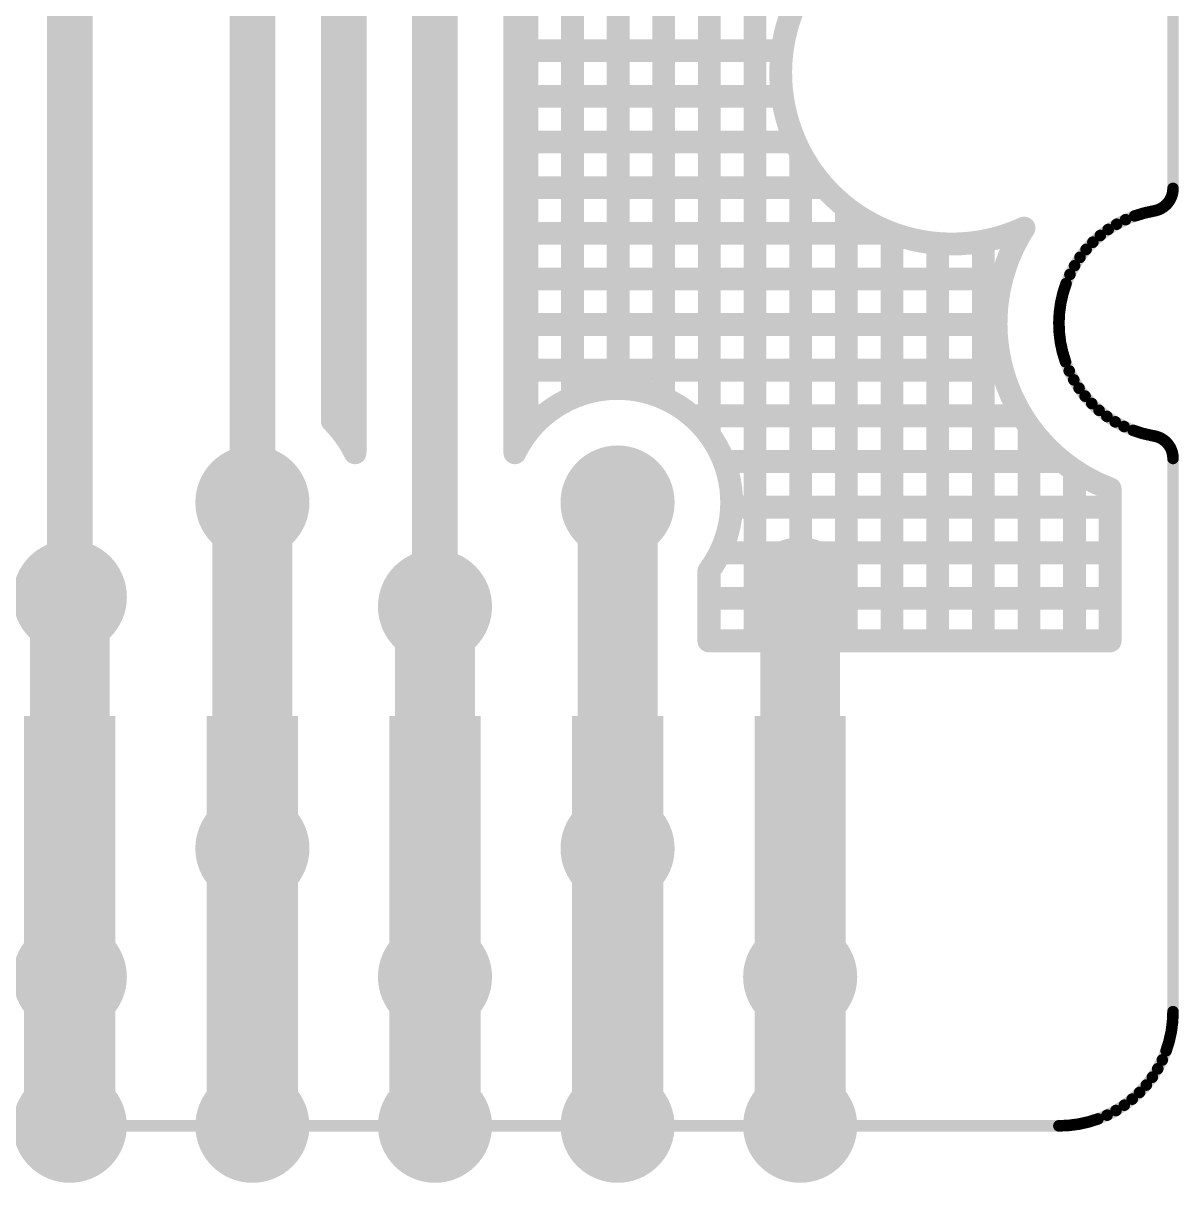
# Model space of a CAD drawing. Header units: millimetres. Extents: x 2479 to 2803, y 2230 to 2386.
# Drawn here: x 2635.86 to 2640.92, y 2288.17 to 2293.25 of the extents above; entities that cross this region are included whole.
import ezdxf

# ---------------------------------------------------------------- set-up
doc = ezdxf.new("R2010")
doc.units = ezdxf.units.MM
doc.layers.add('LAYER_23', color=9, linetype='Continuous')

# ---------------------------------------------------------------- blocks, each defined once
blk = doc.blocks.new('RECTANGLE_8')
blk.add_solid([(-0.2, 0.9), (0.2, 0.9), (-0.2, -0.9), (0.2, -0.9)])
blk = doc.blocks.new('ROUND_2')
at = {"const_width": 0.25}
blk.add_lwpolyline([(-0.125, 0, 1), (0.125, 0, 1)], format="xyb", close=True, dxfattribs=at)
blk = doc.blocks.new('ROUND_3')
at = {"const_width": 0.251}
blk.add_lwpolyline([(-0.1255, 0, 1), (0.1255, 0, 1)], format="xyb", close=True, dxfattribs=at)
blk = doc.blocks.new('ROUND_20')
at = {"const_width": 0.175}
blk.add_lwpolyline([(-0.0875, 0, 1), (0.0875, 0, 1)], format="xyb", close=True, dxfattribs=at)
blk = doc.blocks.new('ROUND_17')
at = {"const_width": 0.1}
blk.add_lwpolyline([(-0.05, 0, 1), (0.05, 0, 1)], format="xyb", close=True, dxfattribs=at)
blk = doc.blocks.new('ROUND_13')
at = {"const_width": 0.05}
blk.add_lwpolyline([(-0.025, 0, 1), (0.025, 0, 1)], format="xyb", close=True, dxfattribs=at)
blk = doc.blocks.new('ROUND_4')
at = {"const_width": 0.0254}
blk.add_lwpolyline([(-0.0127, 0, 1), (0.0127, 0, 1)], format="xyb", close=True, dxfattribs=at)

msp = doc.modelspace()

# ---------------------------------------------------------------- linework, layer by layer
at = {"layer": 'LAYER_23'}
for points, const_width in [([(2639.0674, 2290.5401), (2639.0674, 2301.3036)], 0.1), ([(2638.0674, 2291.4491), (2638.0674, 2299.4411)], 0.1), ([(2638.8674, 2291.4432), (2638.8674, 2299.3152)], 0.1), ([(2638.2674, 2291.6054), (2638.2674, 2299.2322)], 0.1), ([(2638.4674, 2291.6463), (2638.4674, 2299.1699)], 0.1), ([(2638.6674, 2291.6035), (2638.6674, 2299.1921)], 0.1), ([(2637.2674, 2291.4431), (2637.2674, 2297.9121)], 0.1), ([(2637.6651, 2290.69), (2637.6651, 2297.668)], 0.2), ([(2637.3151, 2297.668), (2637.3151, 2291.3643)], 0.1), ([(2638.0151, 2291.3643), (2638.0151, 2297.668)], 0.1), ([(2636.0651, 2290.7322), (2636.0651, 2294.8394)], 0.2), ([(2640.8988, 2292.5228), (2640.8988, 2294.8331)], 0.0508), ([(2636.8651, 2291.1464), (2636.8651, 2294.2464)], 0.2), ([(2637.2151, 2291.5035), (2637.2151, 2294.2464)], 0.1), ([(2639.2316, 2293.3028), (2639.2183, 2293.2661)], 0.1), ([(2639.2069, 2293.2288), (2639.1975, 2293.1909)], 0.1), ([(2639.2183, 2293.2661), (2639.2069, 2293.2288)], 0.1), ([(2639.1975, 2293.1909), (2639.1901, 2293.1526)], 0.1), ([(2637.3151, 2293.1263), (2637.2151, 2293.1263)], 0.1), ([(2637.3151, 2293.1263), (2637.2151, 2293.1263)], 0.1), ([(2639.1864, 2293.1263), (2638.0151, 2293.1263)], 0.1), ([(2639.1864, 2293.1263), (2638.0151, 2293.1263)], 0.1), ([(2639.1901, 2293.1526), (2639.1847, 2293.1139)], 0.1), ([(2639.1813, 2293.075), (2639.1799, 2293.036)], 0.1), ([(2639.1847, 2293.1139), (2639.1813, 2293.075)], 0.1), ([(2639.1799, 2293.036), (2639.1806, 2292.997)], 0.1), ([(2639.1806, 2292.997), (2639.1833, 2292.958)], 0.1), ([(2637.3151, 2292.9263), (2637.2151, 2292.9263)], 0.1), ([(2637.3151, 2292.9263), (2637.2151, 2292.9263)], 0.1), ([(2639.1871, 2292.9263), (2638.0151, 2292.9263)], 0.1), ([(2639.1871, 2292.9263), (2638.0151, 2292.9263)], 0.1), ([(2639.1833, 2292.958), (2639.188, 2292.9193)], 0.1), ([(2639.188, 2292.9193), (2639.1947, 2292.8808)], 0.1), ([(2639.1947, 2292.8808), (2639.2034, 2292.8428)], 0.1), ([(2639.2034, 2292.8428), (2639.2141, 2292.8052)], 0.1), ([(2639.2141, 2292.8052), (2639.2267, 2292.7683)], 0.1), ([(2639.2267, 2292.7683), (2639.2412, 2292.7321)], 0.1), ([(2637.3151, 2292.7263), (2637.2151, 2292.7263)], 0.1), ([(2637.3151, 2292.7263), (2637.2151, 2292.7263)], 0.1), ([(2639.2438, 2292.7263), (2638.0151, 2292.7263)], 0.1), ([(2639.2438, 2292.7263), (2638.0151, 2292.7263)], 0.1), ([(2639.2412, 2292.7321), (2639.2576, 2292.6966)], 0.1), ([(2639.2576, 2292.6966), (2639.2758, 2292.6621)], 0.1), ([(2639.2674, 2290.5401), (2639.2674, 2292.6781)], 0.1), ([(2639.2758, 2292.6621), (2639.2958, 2292.6286)], 0.1), ([(2639.2958, 2292.6286), (2639.3175, 2292.5961)], 0.1), ([(2639.3175, 2292.5961), (2639.3408, 2292.5648)], 0.1), ([(2639.3408, 2292.5648), (2639.3658, 2292.5348)], 0.1), ([(2637.3151, 2292.5263), (2637.2151, 2292.5263)], 0.1), ([(2637.3151, 2292.5263), (2637.2151, 2292.5263)], 0.1), ([(2639.3736, 2292.5263), (2638.0151, 2292.5263)], 0.1), ([(2639.3736, 2292.5263), (2638.0151, 2292.5263)], 0.1), ([(2639.3658, 2292.5348), (2639.3923, 2292.5061)], 0.1), ([(2639.3923, 2292.5061), (2639.4202, 2292.4789)], 0.1), ([(2639.4202, 2292.4789), (2639.4495, 2292.4531)], 0.1), ([(2640.8891, 2292.4799), (2640.8925, 2292.4879)], 0.0508), ([(2640.8925, 2292.4879), (2640.8952, 2292.4962)], 0.0508), ([(2640.8952, 2292.4962), (2640.8971, 2292.5047)], 0.0508), ([(2640.8971, 2292.5047), (2640.8983, 2292.5133)], 0.0508), ([(2640.8983, 2292.5133), (2640.8988, 2292.5228)], 0.0508), ([(2639.4495, 2292.4531), (2639.4801, 2292.4289)], 0.1), ([(2639.4674, 2290.5401), (2639.4674, 2292.439)], 0.1), ([(2639.4801, 2292.4289), (2639.512, 2292.4063)], 0.1), ([(2640.8404, 2292.4318), (2640.8481, 2292.4358)], 0.0508), ([(2640.8481, 2292.4358), (2640.8555, 2292.4404)], 0.0508), ([(2640.8555, 2292.4404), (2640.8625, 2292.4457)], 0.0508), ([(2640.8625, 2292.4457), (2640.869, 2292.4516)], 0.0508), ([(2640.869, 2292.4516), (2640.8749, 2292.4579)], 0.0508), ([(2640.8749, 2292.4579), (2640.8803, 2292.4648)], 0.0508), ([(2640.8803, 2292.4648), (2640.885, 2292.4722)], 0.0508), ([(2640.885, 2292.4722), (2640.8891, 2292.4799)], 0.0508), ([(2639.512, 2292.4063), (2639.5449, 2292.3854)], 0.1), ([(2639.5449, 2292.3854), (2639.579, 2292.3663)], 0.1), ([(2639.579, 2292.3663), (2639.6139, 2292.3489)], 0.1), ([(2640.6518, 2292.3659), (2640.6907, 2292.3858)], 0.0508), ([(2640.6907, 2292.3858), (2640.7311, 2292.4022)], 0.0508), ([(2640.7311, 2292.4022), (2640.7728, 2292.415)], 0.0508), ([(2640.7728, 2292.415), (2640.8154, 2292.4242)], 0.0508), ([(2640.8154, 2292.4242), (2640.8239, 2292.426)], 0.0508), ([(2640.8239, 2292.426), (2640.8323, 2292.4286)], 0.0508), ([(2640.8323, 2292.4286), (2640.8404, 2292.4318)], 0.0508), ([(2637.3151, 2292.3263), (2637.2151, 2292.3263)], 0.1), ([(2637.3151, 2292.3263), (2637.2151, 2292.3263)], 0.1), ([(2639.6686, 2292.3263), (2638.0151, 2292.3263)], 0.1), ([(2639.6686, 2292.3263), (2638.0151, 2292.3263)], 0.1), ([(2639.6139, 2292.3489), (2639.6497, 2292.3334)], 0.1), ([(2639.6497, 2292.3334), (2639.6863, 2292.3197)], 0.1), ([(2639.6674, 2290.5401), (2639.6674, 2292.3268)], 0.1), ([(2639.6863, 2292.3197), (2639.7236, 2292.308)], 0.1), ([(2640.1229, 2292.3044), (2640.1603, 2292.3154)], 0.1), ([(2640.1603, 2292.3154), (2640.1971, 2292.3283)], 0.1), ([(2640.2319, 2292.3263), (2640.1915, 2292.3263)], 0.1), ([(2640.2319, 2292.3263), (2640.1915, 2292.3263)], 0.1), ([(2640.1971, 2292.3283), (2640.2332, 2292.3432)], 0.1), ([(2640.2241, 2292.3131), (2640.2037, 2292.2746)], 0.1), ([(2640.2363, 2292.3338), (2640.2241, 2292.3131)], 0.1), ([(2640.2332, 2292.3432), (2640.2461, 2292.349)], 0.1), ([(2640.2461, 2292.349), (2640.2363, 2292.3338)], 0.1), ([(2640.5801, 2292.3165), (2640.6149, 2292.3428)], 0.0508), ([(2640.6149, 2292.3428), (2640.6518, 2292.3659)], 0.0508), ([(2639.7236, 2292.308), (2639.7613, 2292.2983)], 0.1), ([(2639.7613, 2292.2983), (2639.7996, 2292.2905)], 0.1), ([(2639.7996, 2292.2905), (2639.8382, 2292.2847)], 0.1), ([(2639.8382, 2292.2847), (2639.8771, 2292.281)], 0.1), ([(2639.8674, 2290.5401), (2639.8674, 2292.2819)], 0.1), ([(2639.8771, 2292.281), (2639.9161, 2292.2792)], 0.1), ([(2639.9161, 2292.2792), (2639.9299, 2292.2791)], 0.1), ([(2639.9299, 2292.2791), (2639.9689, 2292.2801)], 0.1), ([(2639.9689, 2292.2801), (2640.0078, 2292.2832)], 0.1), ([(2640.0078, 2292.2832), (2640.0465, 2292.2882)], 0.1), ([(2640.0465, 2292.2882), (2640.0849, 2292.2953)], 0.1), ([(2640.0674, 2290.5401), (2640.0674, 2292.2921)], 0.1), ([(2640.0849, 2292.2953), (2640.1229, 2292.3044)], 0.1), ([(2640.2037, 2292.2746), (2640.1934, 2292.2529)], 0.1), ([(2640.518, 2292.2553), (2640.5477, 2292.2872)], 0.0508), ([(2640.5477, 2292.2872), (2640.5801, 2292.3165)], 0.0508), ([(2640.1764, 2292.2127), (2640.1681, 2292.1902)], 0.1), ([(2640.1934, 2292.2529), (2640.1764, 2292.2127)], 0.1), ([(2640.4912, 2292.2208), (2640.518, 2292.2553)], 0.0508), ([(2640.1681, 2292.1902), (2640.1547, 2292.1487)], 0.1), ([(2640.4471, 2292.1457), (2640.4675, 2292.1842)], 0.0508), ([(2640.4675, 2292.1842), (2640.4912, 2292.2208)], 0.0508), ([(2637.3151, 2292.1263), (2637.2151, 2292.1263)], 0.1), ([(2637.3151, 2292.1263), (2637.2151, 2292.1263)], 0.1), ([(2640.1485, 2292.1263), (2638.0151, 2292.1263)], 0.1), ([(2640.1485, 2292.1263), (2638.0151, 2292.1263)], 0.1), ([(2640.1483, 2292.1255), (2640.1385, 2292.083)], 0.1), ([(2640.1547, 2292.1487), (2640.1483, 2292.1255)], 0.1), ([(2640.4301, 2292.1055), (2640.4471, 2292.1457)], 0.0508), ([(2640.1342, 2292.0594), (2640.1282, 2292.0161)], 0.1), ([(2640.1385, 2292.083), (2640.1342, 2292.0594)], 0.1), ([(2640.4167, 2292.064), (2640.4301, 2292.1055)], 0.0508), ([(2640.1282, 2292.0161), (2640.1259, 2291.9922)], 0.1), ([(2640.407, 2292.0215), (2640.4167, 2292.064)], 0.0508), ([(2640.1259, 2291.9922), (2640.1237, 2291.9487)], 0.1), ([(2640.3988, 2291.9347), (2640.401, 2291.9783)], 0.0508), ([(2640.401, 2291.9783), (2640.407, 2292.0215)], 0.0508), ([(2637.3151, 2291.9263), (2637.2151, 2291.9263)], 0.1), ([(2637.3151, 2291.9263), (2637.2151, 2291.9263)], 0.1), ([(2640.1236, 2291.9263), (2638.0151, 2291.9263)], 0.1), ([(2640.1236, 2291.9263), (2638.0151, 2291.9263)], 0.1), ([(2640.1237, 2291.9487), (2640.1235, 2291.9246)], 0.1), ([(2640.1235, 2291.9246), (2640.1251, 2291.881)], 0.1), ([(2640.4004, 2291.8911), (2640.3988, 2291.9347)], 0.0508), ([(2640.1251, 2291.881), (2640.1271, 2291.8571)], 0.1), ([(2640.1271, 2291.8571), (2640.1325, 2291.8138)], 0.1), ([(2640.4057, 2291.8478), (2640.4004, 2291.8911)], 0.0508), ([(2640.1325, 2291.8138), (2640.1365, 2291.7901)], 0.1), ([(2640.4149, 2291.8052), (2640.4057, 2291.8478)], 0.0508), ([(2640.1365, 2291.7901), (2640.1456, 2291.7475)], 0.1), ([(2640.4277, 2291.7635), (2640.4149, 2291.8052)], 0.0508), ([(2637.3151, 2291.7263), (2637.2151, 2291.7263)], 0.1), ([(2637.3151, 2291.7263), (2637.2151, 2291.7263)], 0.1), ([(2640.1511, 2291.7263), (2638.0151, 2291.7263)], 0.1), ([(2640.1511, 2291.7263), (2638.0151, 2291.7263)], 0.1), ([(2640.1456, 2291.7475), (2640.1517, 2291.7242)], 0.1), ([(2640.1517, 2291.7242), (2640.1645, 2291.6825)], 0.1), ([(2640.4441, 2291.7231), (2640.4277, 2291.7635)], 0.0508), ([(2640.1645, 2291.6825), (2640.1725, 2291.6599)], 0.1), ([(2640.1725, 2291.6599), (2640.1889, 2291.6195)], 0.1), ([(2640.464, 2291.6842), (2640.4441, 2291.7231)], 0.0508), ([(2640.4872, 2291.6473), (2640.464, 2291.6842)], 0.0508), ([(2638.2493, 2291.5974), (2638.221, 2291.5828)], 0.1), ([(2638.2784, 2291.6103), (2638.2493, 2291.5974)], 0.1), ([(2638.3084, 2291.6212), (2638.2784, 2291.6103)], 0.1), ([(2638.3389, 2291.6302), (2638.3084, 2291.6212)], 0.1), ([(2638.37, 2291.6373), (2638.3389, 2291.6302)], 0.1), ([(2638.4015, 2291.6423), (2638.37, 2291.6373)], 0.1), ([(2638.4332, 2291.6454), (2638.4015, 2291.6423)], 0.1), ([(2638.4651, 2291.6464), (2638.4332, 2291.6454)], 0.1), ([(2638.4884, 2291.6458), (2638.4651, 2291.6464)], 0.1), ([(2638.5202, 2291.6433), (2638.4884, 2291.6458)], 0.1), ([(2638.5517, 2291.6388), (2638.5202, 2291.6433)], 0.1), ([(2638.5829, 2291.6323), (2638.5517, 2291.6388)], 0.1), ([(2638.6136, 2291.6238), (2638.5829, 2291.6323)], 0.1), ([(2638.6437, 2291.6134), (2638.6136, 2291.6238)], 0.1), ([(2638.6731, 2291.601), (2638.6437, 2291.6134)], 0.1), ([(2638.7017, 2291.5869), (2638.6731, 2291.601)], 0.1), ([(2640.1889, 2291.6195), (2640.1989, 2291.5976)], 0.1), ([(2640.1989, 2291.5976), (2640.2188, 2291.5588)], 0.1), ([(2640.5135, 2291.6125), (2640.4872, 2291.6473)], 0.0508), ([(2638.1674, 2291.5482), (2638.1425, 2291.5284)], 0.1), ([(2638.1937, 2291.5663), (2638.1674, 2291.5482)], 0.1), ([(2638.221, 2291.5828), (2638.1937, 2291.5663)], 0.1), ([(2638.7293, 2291.5709), (2638.7017, 2291.5869)], 0.1), ([(2638.7558, 2291.5532), (2638.7293, 2291.5709)], 0.1), ([(2638.7811, 2291.5338), (2638.7558, 2291.5532)], 0.1), ([(2640.2188, 2291.5588), (2640.2307, 2291.5379)], 0.1), ([(2640.5427, 2291.5801), (2640.5135, 2291.6125)], 0.0508), ([(2640.5747, 2291.5504), (2640.5427, 2291.5801)], 0.0508), ([(2637.3151, 2291.5263), (2637.2151, 2291.5263)], 0.1), ([(2637.3151, 2291.5263), (2637.2151, 2291.5263)], 0.1), ([(2637.2241, 2291.4944), (2637.2151, 2291.5035)], 0.1), ([(2638.1402, 2291.5263), (2638.0151, 2291.5263)], 0.1), ([(2638.1402, 2291.5263), (2638.0151, 2291.5263)], 0.1), ([(2638.1188, 2291.5071), (2638.0965, 2291.4843)], 0.1), ([(2638.1425, 2291.5284), (2638.1188, 2291.5071)], 0.1), ([(2638.8051, 2291.5129), (2638.7811, 2291.5338)], 0.1), ([(2640.2379, 2291.5263), (2638.7897, 2291.5263)], 0.1), ([(2640.2379, 2291.5263), (2638.7897, 2291.5263)], 0.1), ([(2638.8278, 2291.4905), (2638.8051, 2291.5129)], 0.1), ([(2640.2307, 2291.5379), (2640.2538, 2291.501)], 0.1), ([(2640.2538, 2291.501), (2640.2675, 2291.4812)], 0.1), ([(2640.6091, 2291.5236), (2640.5747, 2291.5504)], 0.0508), ([(2640.6457, 2291.4999), (2640.6091, 2291.5236)], 0.0508), ([(2637.2455, 2291.4708), (2637.2241, 2291.4944)], 0.1), ([(2637.2654, 2291.4459), (2637.2455, 2291.4708)], 0.1), ([(2637.2837, 2291.4198), (2637.2654, 2291.4459)], 0.1), ([(2638.0757, 2291.4601), (2638.0565, 2291.4347)], 0.1), ([(2638.0965, 2291.4843), (2638.0757, 2291.4601)], 0.1), ([(2638.849, 2291.4667), (2638.8278, 2291.4905)], 0.1), ([(2638.8686, 2291.4416), (2638.849, 2291.4667)], 0.1), ([(2640.2674, 2290.5401), (2640.2674, 2291.4813)], 0.1), ([(2640.2675, 2291.4812), (2640.2938, 2291.4464)], 0.1), ([(2640.2938, 2291.4464), (2640.3091, 2291.4279)], 0.1), ([(2640.6842, 2291.4795), (2640.6457, 2291.4999)], 0.0508), ([(2640.7244, 2291.4625), (2640.6842, 2291.4795)], 0.0508), ([(2637.3003, 2291.3926), (2637.2837, 2291.4198)], 0.1), ([(2638.039, 2291.4081), (2638.0232, 2291.3804)], 0.1), ([(2638.0565, 2291.4347), (2638.039, 2291.4081)], 0.1), ([(2638.8866, 2291.4153), (2638.8686, 2291.4416)], 0.1), ([(2638.9029, 2291.3879), (2638.8866, 2291.4153)], 0.1), ([(2640.3091, 2291.4279), (2640.3383, 2291.3955)], 0.1), ([(2640.3383, 2291.3955), (2640.3552, 2291.3784)], 0.1), ([(2640.7659, 2291.4491), (2640.7244, 2291.4625)], 0.0508), ([(2640.8084, 2291.4394), (2640.7659, 2291.4491)], 0.0508), ([(2640.8154, 2291.4382), (2640.8084, 2291.4394)], 0.0508), ([(2640.8246, 2291.4361), (2640.8154, 2291.4382)], 0.0508), ([(2640.833, 2291.4335), (2640.8246, 2291.4361)], 0.0508), ([(2640.841, 2291.4302), (2640.833, 2291.4335)], 0.0508), ([(2640.8488, 2291.4262), (2640.841, 2291.4302)], 0.0508), ([(2640.8561, 2291.4215), (2640.8488, 2291.4262)], 0.0508), ([(2640.863, 2291.4162), (2640.8561, 2291.4215)], 0.0508), ([(2637.3151, 2291.3643), (2637.3003, 2291.3926)], 0.1), ([(2638.0232, 2291.3804), (2638.0151, 2291.3643)], 0.1), ([(2638.9174, 2291.3595), (2638.9029, 2291.3879)], 0.1), ([(2638.93, 2291.3302), (2638.9174, 2291.3595)], 0.1), ([(2640.3552, 2291.3784), (2640.3872, 2291.3487)], 0.1), ([(2640.3872, 2291.3487), (2640.4055, 2291.3331)], 0.1), ([(2640.8695, 2291.4103), (2640.863, 2291.4162)], 0.0508), ([(2640.8754, 2291.4038), (2640.8695, 2291.4103)], 0.0508), ([(2640.8807, 2291.3969), (2640.8754, 2291.4038)], 0.0508), ([(2640.8854, 2291.3896), (2640.8807, 2291.3969)], 0.0508), ([(2640.8894, 2291.3818), (2640.8854, 2291.3896)], 0.0508), ([(2640.8927, 2291.3738), (2640.8894, 2291.3818)], 0.0508), ([(2640.8953, 2291.3654), (2640.8927, 2291.3738)], 0.0508), ([(2638.9408, 2291.3002), (2638.93, 2291.3302)], 0.1), ([(2640.4142, 2291.3263), (2638.9314, 2291.3263)], 0.1), ([(2640.4142, 2291.3263), (2638.9314, 2291.3263)], 0.1), ([(2638.9496, 2291.2696), (2638.9408, 2291.3002)], 0.1), ([(2640.4055, 2291.3331), (2640.4399, 2291.3063)], 0.1), ([(2640.4399, 2291.3063), (2640.4595, 2291.2924)], 0.1), ([(2640.4595, 2291.2924), (2640.4961, 2291.2687)], 0.1), ([(2640.8972, 2291.3569), (2640.8953, 2291.3654)], 0.0508), ([(2640.8984, 2291.3483), (2640.8972, 2291.3569)], 0.0508), ([(2640.8988, 2291.3396), (2640.8984, 2291.3483)], 0.0508), ([(2640.8988, 2288.9151), (2640.8988, 2291.3396)], 0.0508), ([(2636.8651, 2291.1464), (2636.8651, 2289.3115)], 0.35), ([(2638.4651, 2291.1464), (2638.4651, 2289.3115)], 0.35), ([(2638.9565, 2291.2385), (2638.9496, 2291.2696)], 0.1), ([(2640.4674, 2290.5401), (2640.4674, 2291.2873)], 0.1), ([(2640.4961, 2291.2687), (2640.5168, 2291.2565)], 0.1), ([(2640.5168, 2291.2565), (2640.5553, 2291.2361)], 0.1), ([(2638.9614, 2291.207), (2638.9565, 2291.2385)], 0.1), ([(2638.9642, 2291.1753), (2638.9614, 2291.207)], 0.1), ([(2640.5553, 2291.2361), (2640.5771, 2291.2258)], 0.1), ([(2640.5771, 2291.2258), (2640.6172, 2291.2089)], 0.1), ([(2640.6172, 2291.2089), (2640.6234, 2291.2063)], 0.1), ([(2640.6234, 2291.2063), (2640.6234, 2290.5401)], 0.1), ([(2638.9638, 2291.1116), (2638.965, 2291.1434)], 0.1), ([(2638.965, 2291.1434), (2638.9642, 2291.1753)], 0.1), ([(2638.9606, 2291.0799), (2638.9638, 2291.1116)], 0.1), ([(2640.6234, 2291.1263), (2638.9644, 2291.1263)], 0.1), ([(2640.6234, 2291.1263), (2638.9644, 2291.1263)], 0.1), ([(2638.9481, 2291.0174), (2638.9554, 2291.0484)], 0.1), ([(2638.9554, 2291.0484), (2638.9606, 2291.0799)], 0.1), ([(2638.9389, 2290.9869), (2638.9481, 2291.0174)], 0.1), ([(2638.9148, 2290.9279), (2638.9278, 2290.957)], 0.1), ([(2638.9278, 2290.957), (2638.9389, 2290.9869)], 0.1), ([(2638.8834, 2290.8725), (2638.9, 2290.8997)], 0.1), ([(2638.9, 2290.8997), (2638.9148, 2290.9279)], 0.1), ([(2640.6234, 2290.9263), (2638.914, 2290.9263)], 0.1), ([(2640.6234, 2290.9263), (2638.914, 2290.9263)], 0.1), ([(2636.0651, 2290.7322), (2636.0651, 2289.3115)], 0.35), ([(2638.8651, 2290.8464), (2638.8834, 2290.8725)], 0.1), ([(2638.8651, 2290.5401), (2638.8651, 2290.8464)], 0.1), ([(2638.8674, 2290.5401), (2638.8674, 2290.8497)], 0.1), ([(2639.2651, 2290.7429), (2639.2651, 2289.3115)], 0.35), ([(2637.6651, 2290.69), (2637.6651, 2289.3115)], 0.35), ([(2640.6234, 2290.7263), (2638.8651, 2290.7263)], 0.1), ([(2640.6234, 2290.7263), (2638.8651, 2290.7263)], 0.1), ([(2640.6234, 2290.5401), (2638.8651, 2290.5401)], 0.1), ([(2640.8968, 2288.8715), (2640.8988, 2288.9151)], 0.0508), ([(2640.8817, 2288.7857), (2640.8912, 2288.8283)], 0.0508), ([(2640.8912, 2288.8283), (2640.8968, 2288.8715)], 0.0508), ([(2640.8686, 2288.7441), (2640.8817, 2288.7857)], 0.0508), ([(2640.8519, 2288.7038), (2640.8686, 2288.7441)], 0.0508), ([(2640.8318, 2288.6651), (2640.8519, 2288.7038)], 0.0508), ([(2640.7818, 2288.5937), (2640.8083, 2288.6283)], 0.0508), ([(2640.8083, 2288.6283), (2640.8318, 2288.6651)], 0.0508), ([(2640.7523, 2288.5615), (2640.7818, 2288.5937)], 0.0508), ([(2640.6855, 2288.5055), (2640.7201, 2288.5321)], 0.0508), ([(2640.7201, 2288.5321), (2640.7523, 2288.5615)], 0.0508), ([(2640.6101, 2288.4619), (2640.6488, 2288.4821)], 0.0508), ([(2640.6488, 2288.4821), (2640.6855, 2288.5055)], 0.0508), ([(2640.4423, 2288.417), (2640.4856, 2288.4227)], 0.0508), ([(2640.4856, 2288.4227), (2640.5282, 2288.4321)], 0.0508), ([(2640.5282, 2288.4321), (2640.5698, 2288.4453)], 0.0508), ([(2640.5698, 2288.4453), (2640.6101, 2288.4619)], 0.0508), ([(2629.3988, 2288.4151), (2640.3988, 2288.4151)], 0.0508), ([(2640.3988, 2288.4151), (2640.4423, 2288.417)], 0.0508)]:
    msp.add_lwpolyline(points, dxfattribs=dict(at, const_width=const_width))

# ---------------------------------------------------------------- block references
for name, p in [('ROUND_13', (2639.2069, 2293.2288)), ('ROUND_13', (2639.2183, 2293.2661)), ('ROUND_13', (2639.1975, 2293.1909)), ('ROUND_13', (2637.2151, 2293.1263)), ('ROUND_13', (2637.2151, 2293.1263)), ('ROUND_13', (2637.3151, 2293.1263)), ('ROUND_13', (2637.3151, 2293.1263)), ('ROUND_13', (2638.0151, 2293.1263)), ('ROUND_13', (2638.0151, 2293.1263)), ('ROUND_13', (2639.1864, 2293.1263)), ('ROUND_13', (2639.1864, 2293.1263)), ('ROUND_13', (2639.1901, 2293.1526)), ('ROUND_13', (2639.1813, 2293.075)), ('ROUND_13', (2639.1847, 2293.1139)), ('ROUND_13', (2639.1799, 2293.036)), ('ROUND_13', (2639.1806, 2292.997)), ('ROUND_13', (2637.2151, 2292.9263)), ('ROUND_13', (2637.2151, 2292.9263)), ('ROUND_13', (2637.3151, 2292.9263)), ('ROUND_13', (2637.3151, 2292.9263)), ('ROUND_13', (2638.0151, 2292.9263)), ('ROUND_13', (2638.0151, 2292.9263)), ('ROUND_13', (2639.1833, 2292.958)), ('ROUND_13', (2639.1871, 2292.9263)), ('ROUND_13', (2639.1871, 2292.9263)), ('ROUND_13', (2639.188, 2292.9193)), ('ROUND_13', (2639.1947, 2292.8808)), ('ROUND_13', (2639.2034, 2292.8428)), ('ROUND_13', (2639.2141, 2292.8052)), ('ROUND_13', (2639.2267, 2292.7683)), ('ROUND_13', (2637.2151, 2292.7263)), ('ROUND_13', (2637.2151, 2292.7263)), ('ROUND_13', (2637.3151, 2292.7263)), ('ROUND_13', (2637.3151, 2292.7263)), ('ROUND_13', (2638.0151, 2292.7263)), ('ROUND_13', (2638.0151, 2292.7263)), ('ROUND_13', (2639.2412, 2292.7321)), ('ROUND_13', (2639.2438, 2292.7263)), ('ROUND_13', (2639.2438, 2292.7263)), ('ROUND_13', (2639.2576, 2292.6966)), ('ROUND_13', (2639.2674, 2292.6781)), ('ROUND_13', (2639.2758, 2292.6621)), ('ROUND_13', (2639.2958, 2292.6286)), ('ROUND_13', (2639.3175, 2292.5961)), ('ROUND_13', (2639.3408, 2292.5648)), ('ROUND_13', (2637.2151, 2292.5263)), ('ROUND_13', (2637.2151, 2292.5263)), ('ROUND_13', (2637.3151, 2292.5263)), ('ROUND_13', (2637.3151, 2292.5263)), ('ROUND_13', (2638.0151, 2292.5263)), ('ROUND_13', (2638.0151, 2292.5263)), ('ROUND_13', (2639.3658, 2292.5348)), ('ROUND_13', (2639.3736, 2292.5263)), ('ROUND_13', (2639.3736, 2292.5263)), ('ROUND_13', (2639.3923, 2292.5061)), ('ROUND_13', (2639.4202, 2292.4789)), ('ROUND_4', (2640.8925, 2292.4879)), ('ROUND_4', (2640.8952, 2292.4962)), ('ROUND_4', (2640.8971, 2292.5047)), ('ROUND_4', (2640.8983, 2292.5133)), ('ROUND_4', (2640.8988, 2292.5228)), ('ROUND_13', (2639.4495, 2292.4531)), ('ROUND_13', (2639.4674, 2292.439)), ('ROUND_13', (2639.4801, 2292.4289)), ('ROUND_4', (2640.8481, 2292.4358)), ('ROUND_4', (2640.8555, 2292.4404)), ('ROUND_4', (2640.8625, 2292.4457)), ('ROUND_4', (2640.869, 2292.4516)), ('ROUND_4', (2640.8749, 2292.4579)), ('ROUND_4', (2640.8803, 2292.4648)), ('ROUND_4', (2640.885, 2292.4722)), ('ROUND_4', (2640.8891, 2292.4799)), ('ROUND_13', (2639.512, 2292.4063)), ('ROUND_13', (2639.5449, 2292.3854)), ('ROUND_13', (2639.579, 2292.3663)), ('ROUND_4', (2640.6907, 2292.3858)), ('ROUND_4', (2640.7311, 2292.4022)), ('ROUND_4', (2640.7728, 2292.415)), ('ROUND_4', (2640.8154, 2292.4242)), ('ROUND_4', (2640.8239, 2292.426)), ('ROUND_4', (2640.8323, 2292.4286)), ('ROUND_4', (2640.8404, 2292.4318)), ('ROUND_13', (2637.2151, 2292.3263)), ('ROUND_13', (2637.2151, 2292.3263)), ('ROUND_13', (2637.3151, 2292.3263)), ('ROUND_13', (2637.3151, 2292.3263)), ('ROUND_13', (2638.0151, 2292.3263)), ('ROUND_13', (2638.0151, 2292.3263)), ('ROUND_13', (2639.6139, 2292.3489)), ('ROUND_13', (2639.6497, 2292.3334)), ('ROUND_13', (2639.6674, 2292.3268)), ('ROUND_13', (2639.6686, 2292.3263)), ('ROUND_13', (2639.6686, 2292.3263)), ('ROUND_13', (2639.6863, 2292.3197)), ('ROUND_13', (2640.1603, 2292.3154)), ('ROUND_13', (2640.1915, 2292.3263)), ('ROUND_13', (2640.1915, 2292.3263)), ('ROUND_13', (2640.1971, 2292.3283)), ('ROUND_13', (2640.2241, 2292.3131)), ('ROUND_13', (2640.2319, 2292.3263)), ('ROUND_13', (2640.2319, 2292.3263)), ('ROUND_13', (2640.2332, 2292.3432)), ('ROUND_13', (2640.2363, 2292.3338)), ('ROUND_13', (2640.2461, 2292.349)), ('ROUND_4', (2640.6149, 2292.3428)), ('ROUND_4', (2640.6518, 2292.3659)), ('ROUND_13', (2639.7236, 2292.308)), ('ROUND_13', (2639.7613, 2292.2983)), ('ROUND_13', (2639.7996, 2292.2905)), ('ROUND_13', (2639.8382, 2292.2847)), ('ROUND_13', (2639.8674, 2292.2819)), ('ROUND_13', (2639.8771, 2292.281)), ('ROUND_13', (2639.9161, 2292.2792)), ('ROUND_13', (2639.9299, 2292.2791)), ('ROUND_13', (2639.9689, 2292.2801)), ('ROUND_13', (2640.0078, 2292.2832)), ('ROUND_13', (2640.0465, 2292.2882)), ('ROUND_13', (2640.0674, 2292.2921)), ('ROUND_13', (2640.0849, 2292.2953)), ('ROUND_13', (2640.1229, 2292.3044)), ('ROUND_13', (2640.2037, 2292.2746)), ('ROUND_4', (2640.5477, 2292.2872)), ('ROUND_4', (2640.5801, 2292.3165)), ('ROUND_13', (2640.1764, 2292.2127)), ('ROUND_13', (2640.1934, 2292.2529)), ('ROUND_4', (2640.518, 2292.2553)), ('ROUND_13', (2640.1681, 2292.1902)), ('ROUND_4', (2640.4675, 2292.1842)), ('ROUND_4', (2640.4912, 2292.2208)), ('ROUND_13', (2637.2151, 2292.1263)), ('ROUND_13', (2637.2151, 2292.1263)), ('ROUND_13', (2637.3151, 2292.1263)), ('ROUND_13', (2637.3151, 2292.1263)), ('ROUND_13', (2638.0151, 2292.1263)), ('ROUND_13', (2638.0151, 2292.1263)), ('ROUND_13', (2640.1483, 2292.1255)), ('ROUND_13', (2640.1485, 2292.1263)), ('ROUND_13', (2640.1485, 2292.1263)), ('ROUND_13', (2640.1547, 2292.1487)), ('ROUND_4', (2640.4471, 2292.1457)), ('ROUND_13', (2640.1342, 2292.0594)), ('ROUND_13', (2640.1385, 2292.083)), ('ROUND_4', (2640.4301, 2292.1055)), ('ROUND_13', (2640.1282, 2292.0161)), ('ROUND_4', (2640.4167, 2292.064)), ('ROUND_13', (2640.1259, 2291.9922)), ('ROUND_4', (2640.401, 2291.9783)), ('ROUND_4', (2640.407, 2292.0215)), ('ROUND_13', (2637.2151, 2291.9263)), ('ROUND_13', (2637.2151, 2291.9263)), ('ROUND_13', (2637.3151, 2291.9263)), ('ROUND_13', (2637.3151, 2291.9263)), ('ROUND_13', (2638.0151, 2291.9263)), ('ROUND_13', (2638.0151, 2291.9263)), ('ROUND_13', (2640.1235, 2291.9246)), ('ROUND_13', (2640.1236, 2291.9263)), ('ROUND_13', (2640.1236, 2291.9263)), ('ROUND_13', (2640.1237, 2291.9487)), ('ROUND_4', (2640.3988, 2291.9347)), ('ROUND_13', (2640.1251, 2291.881)), ('ROUND_13', (2640.1271, 2291.8571)), ('ROUND_4', (2640.4004, 2291.8911)), ('ROUND_13', (2640.1325, 2291.8138)), ('ROUND_4', (2640.4057, 2291.8478)), ('ROUND_13', (2640.1365, 2291.7901)), ('ROUND_4', (2640.4149, 2291.8052)), ('ROUND_13', (2637.2151, 2291.7263)), ('ROUND_13', (2637.2151, 2291.7263)), ('ROUND_13', (2637.3151, 2291.7263)), ('ROUND_13', (2637.3151, 2291.7263)), ('ROUND_13', (2638.0151, 2291.7263)), ('ROUND_13', (2638.0151, 2291.7263)), ('ROUND_13', (2640.1456, 2291.7475)), ('ROUND_13', (2640.1511, 2291.7263)), ('ROUND_13', (2640.1511, 2291.7263)), ('ROUND_13', (2640.1517, 2291.7242)), ('ROUND_4', (2640.4277, 2291.7635)), ('ROUND_13', (2640.1645, 2291.6825)), ('ROUND_13', (2640.1725, 2291.6599)), ('ROUND_4', (2640.4441, 2291.7231)), ('ROUND_4', (2640.464, 2291.6842)), ('ROUND_13', (2638.2493, 2291.5974)), ('ROUND_13', (2638.2674, 2291.6054)), ('ROUND_13', (2638.2784, 2291.6103)), ('ROUND_13', (2638.3084, 2291.6212)), ('ROUND_13', (2638.3389, 2291.6302)), ('ROUND_13', (2638.37, 2291.6373)), ('ROUND_13', (2638.4015, 2291.6423)), ('ROUND_13', (2638.4332, 2291.6454)), ('ROUND_13', (2638.4651, 2291.6464)), ('ROUND_13', (2638.4674, 2291.6463)), ('ROUND_13', (2638.4884, 2291.6458)), ('ROUND_13', (2638.5202, 2291.6433)), ('ROUND_13', (2638.5517, 2291.6388)), ('ROUND_13', (2638.5829, 2291.6323)), ('ROUND_13', (2638.6136, 2291.6238)), ('ROUND_13', (2638.6437, 2291.6134)), ('ROUND_13', (2638.6674, 2291.6035)), ('ROUND_13', (2638.6731, 2291.601)), ('ROUND_13', (2640.1889, 2291.6195)), ('ROUND_13', (2640.1989, 2291.5976)), ('ROUND_4', (2640.4872, 2291.6473)), ('ROUND_13', (2638.1674, 2291.5482)), ('ROUND_13', (2638.1937, 2291.5663)), ('ROUND_13', (2638.221, 2291.5828)), ('ROUND_13', (2638.7017, 2291.5869)), ('ROUND_13', (2638.7293, 2291.5709)), ('ROUND_13', (2638.7558, 2291.5532)), ('ROUND_13', (2640.2188, 2291.5588)), ('ROUND_4', (2640.5135, 2291.6125)), ('ROUND_4', (2640.5427, 2291.5801)), ('ROUND_13', (2637.2151, 2291.5263)), ('ROUND_13', (2637.2151, 2291.5263)), ('ROUND_13', (2637.2151, 2291.5035)), ('ROUND_13', (2637.3151, 2291.5263)), ('ROUND_13', (2637.3151, 2291.5263)), ('ROUND_13', (2638.0151, 2291.5263)), ('ROUND_13', (2638.0151, 2291.5263)), ('ROUND_13', (2638.1188, 2291.5071)), ('ROUND_13', (2638.1402, 2291.5263)), ('ROUND_13', (2638.1402, 2291.5263)), ('ROUND_13', (2638.1425, 2291.5284)), ('ROUND_13', (2638.7811, 2291.5338)), ('ROUND_13', (2638.7897, 2291.5263)), ('ROUND_13', (2638.7897, 2291.5263)), ('ROUND_13', (2638.8051, 2291.5129)), ('ROUND_13', (2640.2307, 2291.5379)), ('ROUND_13', (2640.2379, 2291.5263)), ('ROUND_13', (2640.2379, 2291.5263)), ('ROUND_13', (2640.2538, 2291.501)), ('ROUND_4', (2640.5747, 2291.5504)), ('ROUND_4', (2640.6091, 2291.5236)), ('ROUND_13', (2637.2241, 2291.4944)), ('ROUND_13', (2637.2455, 2291.4708)), ('ROUND_13', (2637.2654, 2291.4459)), ('ROUND_13', (2638.0674, 2291.4491)), ('ROUND_13', (2638.0757, 2291.4601)), ('ROUND_13', (2638.0965, 2291.4843)), ('ROUND_13', (2638.8278, 2291.4905)), ('ROUND_13', (2638.849, 2291.4667)), ('ROUND_13', (2640.2674, 2291.4813)), ('ROUND_13', (2640.2675, 2291.4812)), ('ROUND_13', (2640.2938, 2291.4464)), ('ROUND_4', (2640.6457, 2291.4999)), ('ROUND_4', (2640.6842, 2291.4795)), ('ROUND_13', (2637.2674, 2291.4431)), ('ROUND_13', (2637.2837, 2291.4198)), ('ROUND_13', (2638.039, 2291.4081)), ('ROUND_13', (2638.0565, 2291.4347)), ('ROUND_13', (2638.8674, 2291.4432)), ('ROUND_13', (2638.8686, 2291.4416)), ('ROUND_13', (2638.8866, 2291.4153)), ('ROUND_13', (2640.3091, 2291.4279)), ('ROUND_13', (2640.3383, 2291.3955)), ('ROUND_4', (2640.7244, 2291.4625)), ('ROUND_4', (2640.7659, 2291.4491)), ('ROUND_4', (2640.8084, 2291.4394)), ('ROUND_4', (2640.8154, 2291.4382)), ('ROUND_4', (2640.8246, 2291.4361)), ('ROUND_4', (2640.833, 2291.4335)), ('ROUND_4', (2640.841, 2291.4302)), ('ROUND_4', (2640.8488, 2291.4262)), ('ROUND_4', (2640.8561, 2291.4215)), ('ROUND_2', (2636.8651, 2291.1465)), ('ROUND_13', (2637.3003, 2291.3926)), ('ROUND_13', (2637.3151, 2291.3643)), ('ROUND_13', (2637.3151, 2291.3643)), ('ROUND_13', (2638.0151, 2291.3643)), ('ROUND_13', (2638.0232, 2291.3804)), ('ROUND_2', (2638.4651, 2291.1465)), ('ROUND_13', (2638.9029, 2291.3879)), ('ROUND_13', (2638.9174, 2291.3595)), ('ROUND_13', (2640.3552, 2291.3784)), ('ROUND_13', (2640.3872, 2291.3487)), ('ROUND_4', (2640.863, 2291.4162)), ('ROUND_4', (2640.8695, 2291.4103)), ('ROUND_4', (2640.8754, 2291.4038)), ('ROUND_4', (2640.8807, 2291.3969)), ('ROUND_4', (2640.8854, 2291.3896)), ('ROUND_4', (2640.8894, 2291.3818)), ('ROUND_4', (2640.8927, 2291.3738)), ('ROUND_13', (2638.93, 2291.3302)), ('ROUND_13', (2638.9314, 2291.3263)), ('ROUND_13', (2638.9314, 2291.3263)), ('ROUND_13', (2638.9408, 2291.3002)), ('ROUND_13', (2640.4055, 2291.3331)), ('ROUND_13', (2640.4142, 2291.3263)), ('ROUND_13', (2640.4142, 2291.3263)), ('ROUND_13', (2640.4399, 2291.3063)), ('ROUND_13', (2640.4595, 2291.2924)), ('ROUND_4', (2640.8953, 2291.3654)), ('ROUND_4', (2640.8972, 2291.3569)), ('ROUND_4', (2640.8984, 2291.3483)), ('ROUND_4', (2640.8988, 2291.3396)), ('ROUND_20', (2636.8651, 2291.1464)), ('ROUND_20', (2638.4651, 2291.1464)), ('ROUND_13', (2638.9496, 2291.2696)), ('ROUND_13', (2640.4674, 2291.2873)), ('ROUND_13', (2640.4961, 2291.2687)), ('ROUND_13', (2640.5168, 2291.2565)), ('ROUND_17', (2636.8651, 2291.1464)), ('ROUND_13', (2638.9565, 2291.2385)), ('ROUND_13', (2638.9614, 2291.207)), ('ROUND_13', (2640.5553, 2291.2361)), ('ROUND_13', (2640.5771, 2291.2258)), ('ROUND_13', (2640.6172, 2291.2089)), ('ROUND_13', (2640.6234, 2291.2063)), ('ROUND_13', (2638.9642, 2291.1753)), ('ROUND_13', (2638.965, 2291.1434)), ('ROUND_13', (2638.9638, 2291.1116)), ('ROUND_13', (2638.9644, 2291.1263)), ('ROUND_13', (2638.9644, 2291.1263)), ('ROUND_13', (2640.6234, 2291.1263)), ('ROUND_13', (2640.6234, 2291.1263)), ('ROUND_13', (2638.9554, 2291.0484)), ('ROUND_13', (2638.9606, 2291.0799)), ('ROUND_13', (2638.9481, 2291.0174)), ('ROUND_13', (2638.9278, 2290.957)), ('ROUND_13', (2638.9389, 2290.9869)), ('ROUND_3', (2639.2651, 2290.7425)), ('ROUND_2', (2636.0651, 2290.7325)), ('ROUND_2', (2637.6651, 2290.6905)), ('ROUND_13', (2638.9, 2290.8997)), ('ROUND_13', (2638.914, 2290.9263)), ('ROUND_13', (2638.914, 2290.9263)), ('ROUND_13', (2638.9148, 2290.9279)), ('ROUND_13', (2640.6234, 2290.9263)), ('ROUND_13', (2640.6234, 2290.9263)), ('ROUND_20', (2636.0651, 2290.7322)), ('ROUND_13', (2638.8651, 2290.8464)), ('ROUND_13', (2638.8674, 2290.8497)), ('ROUND_13', (2638.8834, 2290.8725)), ('ROUND_20', (2639.2651, 2290.7429)), ('ROUND_20', (2637.6651, 2290.69)), ('ROUND_17', (2636.0651, 2290.7322)), ('ROUND_17', (2637.6651, 2290.69)), ('ROUND_13', (2638.8651, 2290.7263)), ('ROUND_13', (2638.8651, 2290.7263)), ('ROUND_13', (2640.6234, 2290.7263)), ('ROUND_13', (2640.6234, 2290.7263)), ('ROUND_13', (2638.8651, 2290.5401)), ('ROUND_13', (2638.8674, 2290.5401)), ('ROUND_13', (2639.0674, 2290.5401)), ('ROUND_13', (2639.2674, 2290.5401)), ('ROUND_13', (2639.4674, 2290.5401)), ('ROUND_13', (2639.6674, 2290.5401)), ('ROUND_13', (2639.8674, 2290.5401)), ('ROUND_13', (2640.0674, 2290.5401)), ('ROUND_13', (2640.2674, 2290.5401)), ('ROUND_13', (2640.4674, 2290.5401)), ('ROUND_13', (2640.6234, 2290.5401)), ('ROUND_13', (2640.6234, 2290.5401)), ('RECTANGLE_8', (2636.0651, 2289.3115)), ('RECTANGLE_8', (2636.8651, 2289.3115)), ('RECTANGLE_8', (2637.6651, 2289.3115)), ('RECTANGLE_8', (2638.4651, 2289.3115)), ('RECTANGLE_8', (2639.2651, 2289.3115)), ('ROUND_2', (2636.8651, 2289.6305)), ('ROUND_2', (2638.4651, 2289.6305)), ('ROUND_20', (2636.0651, 2289.3115)), ('ROUND_20', (2636.8651, 2289.3115)), ('ROUND_20', (2637.6651, 2289.3115)), ('ROUND_20', (2638.4651, 2289.3115)), ('ROUND_20', (2639.2651, 2289.3115)), ('ROUND_2', (2636.0651, 2289.0675)), ('ROUND_2', (2637.6651, 2289.0675)), ('ROUND_2', (2639.2651, 2289.0675)), ('ROUND_4', (2640.8988, 2288.9151)), ('ROUND_4', (2640.8912, 2288.8283)), ('ROUND_4', (2640.8968, 2288.8715)), ('ROUND_4', (2640.8817, 2288.7857)), ('ROUND_4', (2640.8686, 2288.7441)), ('ROUND_4', (2640.8519, 2288.7038)), ('ROUND_2', (2636.0651, 2288.4155)), ('ROUND_2', (2636.8651, 2288.4155)), ('ROUND_2', (2637.6651, 2288.4155)), ('ROUND_2', (2638.4651, 2288.4155)), ('ROUND_2', (2639.2651, 2288.4155)), ('ROUND_4', (2640.8083, 2288.6283)), ('ROUND_4', (2640.8318, 2288.6651)), ('ROUND_4', (2640.7818, 2288.5937)), ('ROUND_4', (2640.7201, 2288.5321)), ('ROUND_4', (2640.7523, 2288.5615)), ('ROUND_4', (2640.6488, 2288.4821)), ('ROUND_4', (2640.6855, 2288.5055)), ('ROUND_4', (2640.4856, 2288.4227)), ('ROUND_4', (2640.5282, 2288.4321)), ('ROUND_4', (2640.5698, 2288.4453)), ('ROUND_4', (2640.6101, 2288.4619)), ('ROUND_4', (2640.3988, 2288.4151)), ('ROUND_4', (2640.4423, 2288.417))]:
    msp.add_blockref(name, p, dxfattribs=at)

doc.saveas('drawing.dxf')
